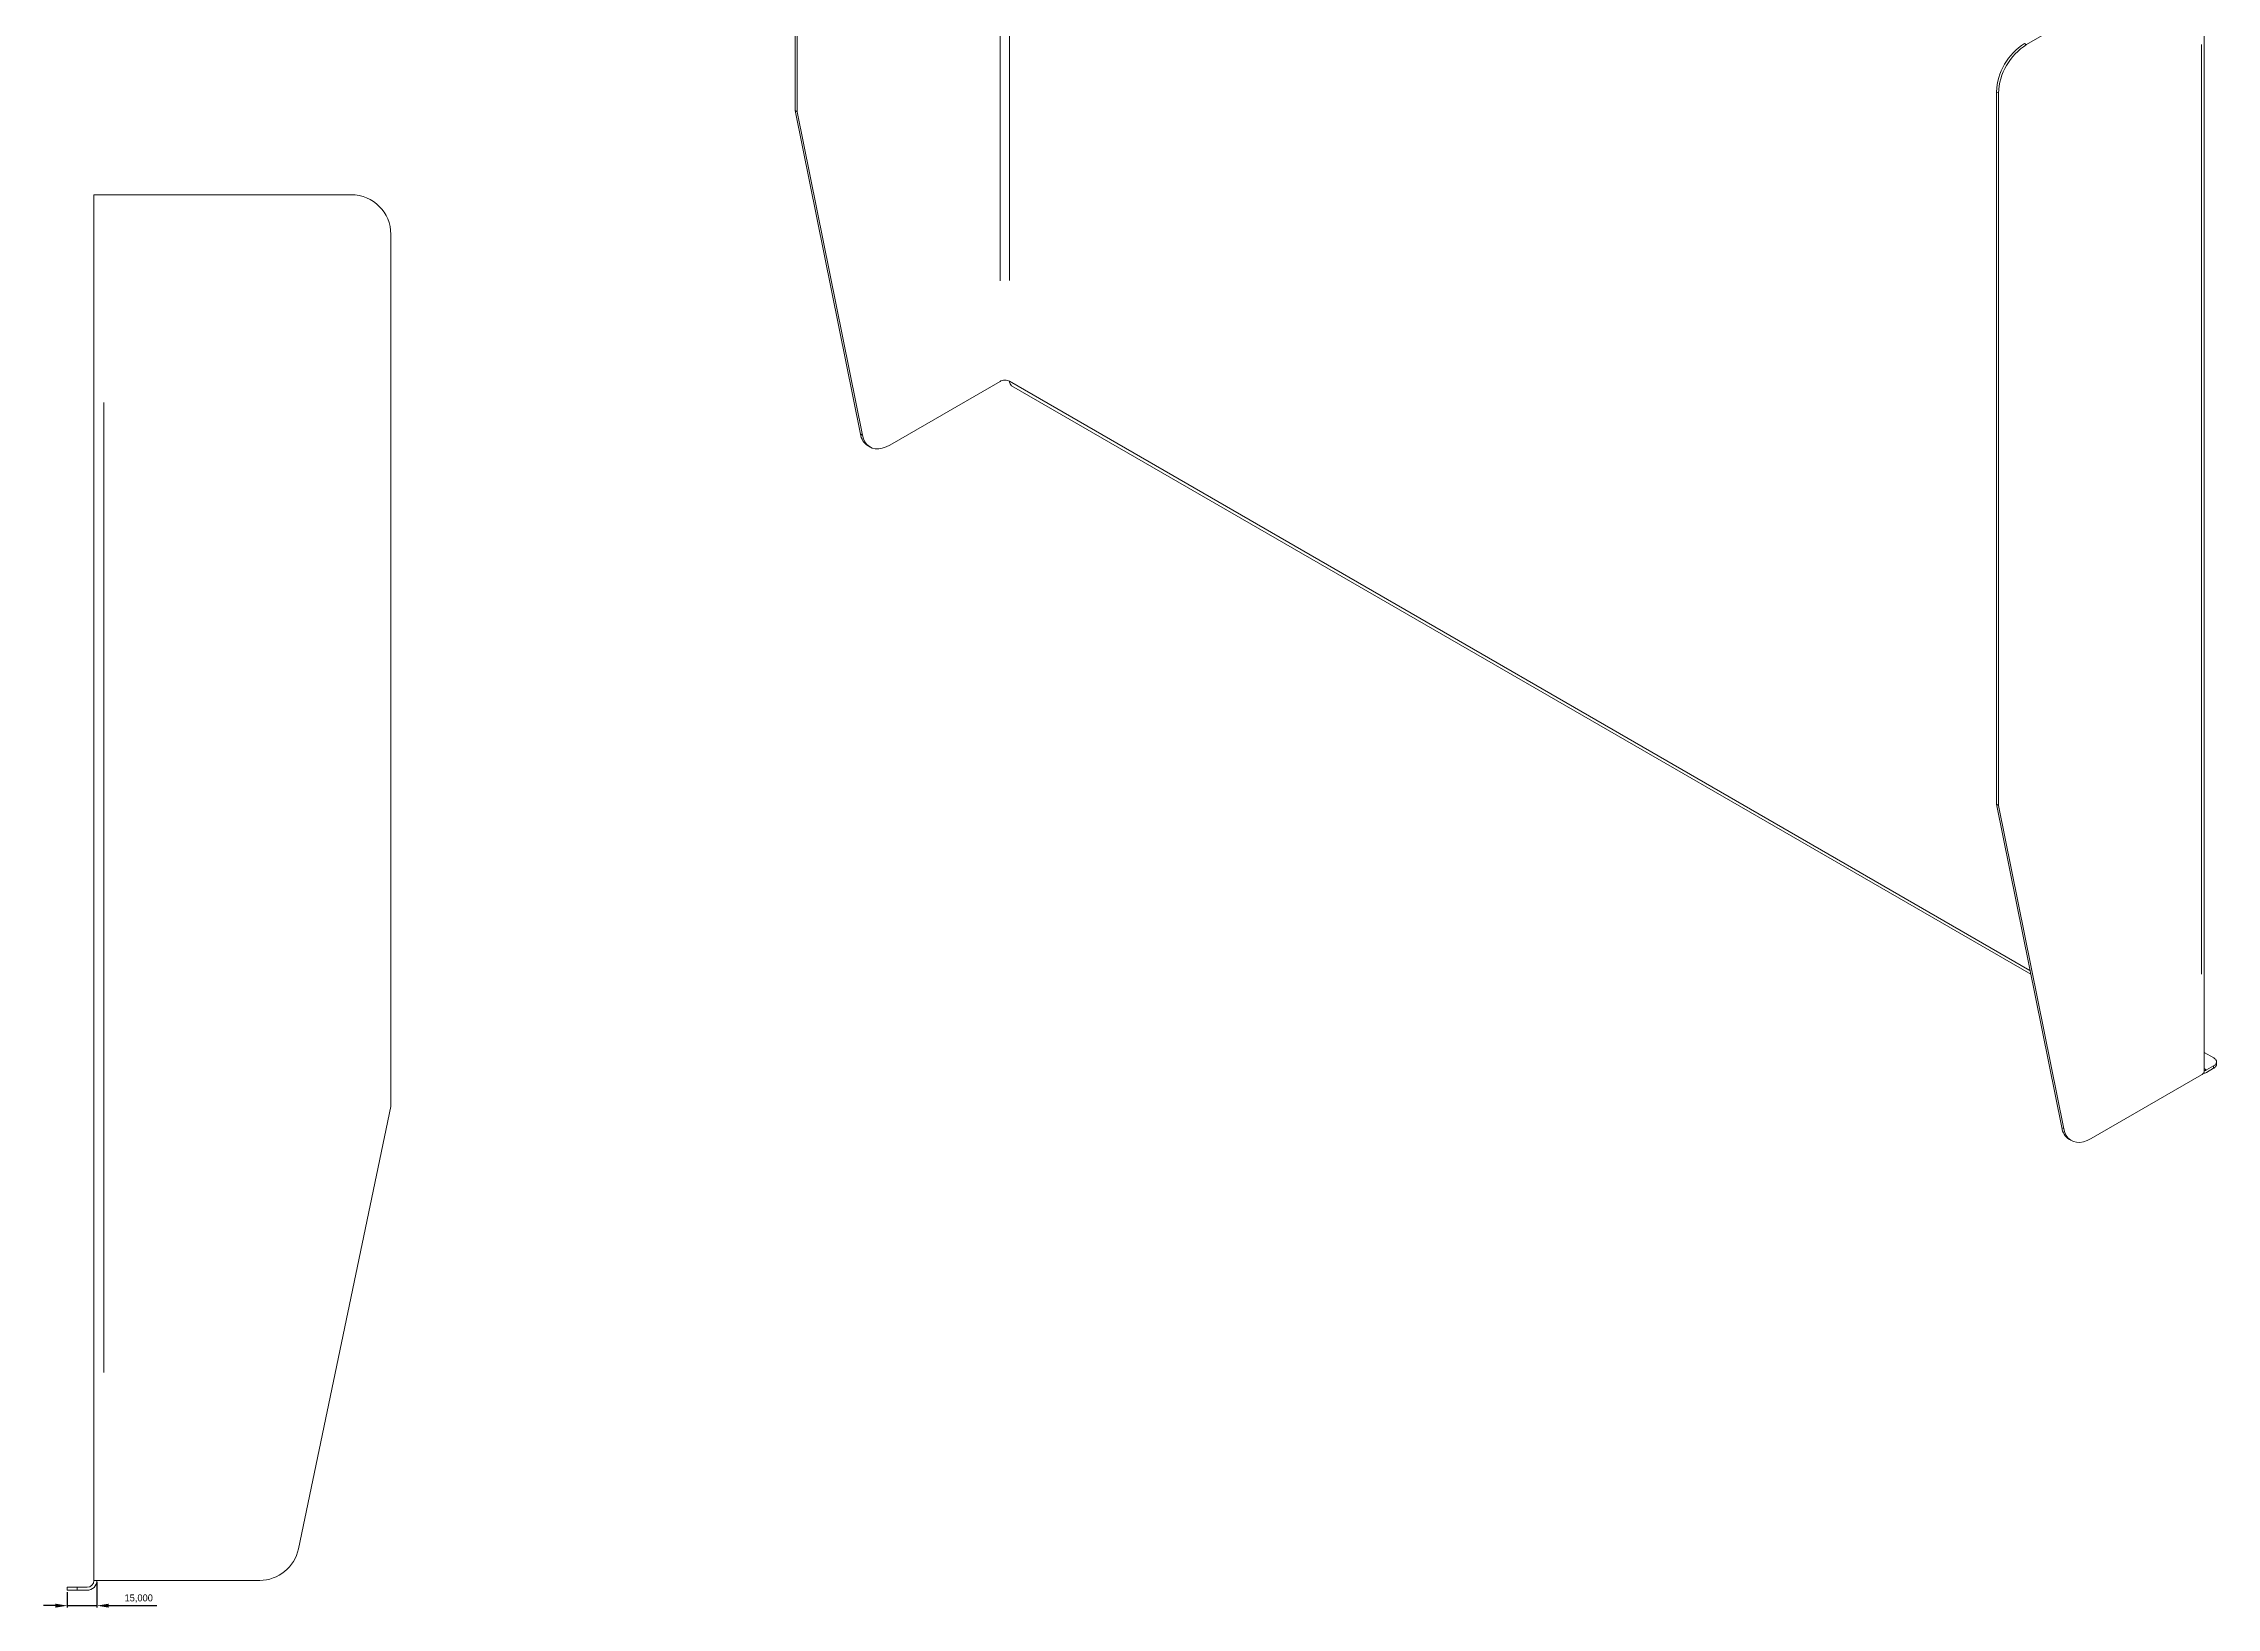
# Model space of a CAD drawing. Header units: millimetres. Extents: x 2480 to 5623, y 2143 to 3938.
# Drawn here: x 4525 to 5623, y 2615 to 3405 of the extents above; entities that cross this region are included whole.
import ezdxf

# ---------------------------------------------------------------- set-up
doc = ezdxf.new("R2010")
doc.units = ezdxf.units.MM
doc.header["$PDSIZE"] = -1
doc.dimstyles.new('ISO-25', dxfattribs={"dimtxt": 2.5, "dimasz": 2.5, "dimexe": 1.25, "dimexo": 0.625, "dimtad": 1, "dimtxsty": 'Standard', "dimcen": 2.5, "dimadec": 0, "dimazin": 0, "dimtfac": 1, "dimtmove": 0, "dimatfit": 3, "dimfxl": 1, "dimarcsym": 0})

# ---------------------------------------------------------------- blocks, each defined once
blk = doc.blocks.new('*D1')
at = {"color": 0, "lineweight": -2}
for p, q in [((4552.5, 2627.8), (4552.5, 2615)), ((4531.5, 2616), (4525.5, 2616)), ((4537.5, 2622.8), (4537.5, 2615)), ((4537.5, 2616), (4552.5, 2616)), ((4558.5, 2616), (4582.7, 2616))]:
    blk.add_line(p, q, dxfattribs=at)
at = {"color": 0}
for points in [[(4531.5, 2617), (4531.5, 2615), (4537.5, 2616)], [(4558.5, 2617), (4558.5, 2615), (4552.5, 2616)]]:
    blk.add_solid(points, dxfattribs=at)
at = {"layer": 'Defpoints', "color": 0}
for p in [(4552.5, 2628.8), (4537.5, 2623.8), (4552.5, 2616)]:
    blk.add_point(p, dxfattribs=at)
at = {"color": 0, "insert": (4573.6, 2619.6), "char_height": 3.5, "attachment_point": 5}
blk.add_mtext('15,000', dxfattribs=at)

msp = doc.modelspace()

# ---------------------------------------------------------------- linework, layer by layer
at = {"color": 8, "linetype": 'Continuous', "lineweight": 15}
for p, q in [((5008.7822, 3285.3908), (5008.7822, 3755.1673)), ((5013.6215, 3285.4546), (5013.6215, 3755.2311)), ((5526.4756, 3405.1593), (5527.2267, 3404.7257)), ((5615.7461, 3404.7745), (5615.7461, 2934.998)), ((5513.0845, 3380.2308), (5512.3334, 3380.6644)), ((4555.9804, 3223.7909), (4555.9804, 2733.7909)), ((4938.3787, 3207.856), (4939.1298, 3207.4224)), ((5621.9144, 2888.5906), (5621.9144, 2887.5839)), ((5618.2339, 2886.7424), (5617.4031, 2887.222)), ((5545.3426, 2857.4632), (5546.0937, 2857.0296)), ((4542.4804, 2624.0159), (4542.4804, 2625.0659))]:
    msp.add_line(p, q, dxfattribs=at)
at = {"color": 7, "linetype": 'Continuous', "lineweight": 15}
for p, q in [((4905.2385, 3371.308), (4905.2385, 3731.1329)), ((4906.2517, 3730.5479), (4906.2517, 3370.7231)), ((5527.3578, 3404.65), (5615.7461, 3455.6755)), ((5617.2581, 2886.177), (5617.2581, 3457.7555)), ((4905.2385, 3371.308), (4906.2517, 3370.7231)), ((4938.2476, 3207.9316), (4905.2385, 3371.308)), ((4906.2517, 3370.7231), (4939.2609, 3207.3467)), ((5512.2023, 3020.9153), (5512.2023, 3380.7401)), ((5513.2156, 3380.1551), (5513.2156, 3020.3303)), ((4550.9804, 3328.7909), (4550.9804, 2628.7909)), ((4680.9804, 3328.7909), (4555.9804, 3328.7909)), ((4700.9804, 2868.1212), (4700.9804, 3308.7909)), ((4953.1041, 3202.3474), (5008.7822, 3234.4897)), ((5529.1703, 2936.9335), (5013.6215, 3234.5535)), ((5013.6215, 3234.5535), (5529.1703, 2936.9335)), ((5014.6572, 3232.2643), (5529.5571, 2935.0189)), ((4942.0916, 3201.9422), (4943.1049, 3201.3573)), ((5512.2023, 3020.9153), (5513.2156, 3020.3303)), ((5545.2115, 2857.5389), (5512.2023, 3020.9153)), ((5513.2156, 3020.3303), (5546.2248, 2856.9539)), ((5622.0267, 2892.7169), (5617.2581, 2895.4698)), ((5621.9144, 2888.6997), (5618.3789, 2886.6587)), ((5623.4124, 2889.5356), (5623.4124, 2890.7751)), ((5615.7461, 2884.0969), (5560.068, 2851.9546)), ((5618.3789, 2885.4339), (5621.9144, 2887.4749)), ((4654.2984, 2644.7004), (4700.9804, 2868.1212)), ((5549.0555, 2851.5494), (5550.0688, 2850.9645)), ((4537.4804, 2623.7909), (4537.4804, 2625.2909)), ((4547.4804, 2625.2909), (4542.4804, 2625.2909)), ((4555.9804, 2628.7909), (4634.7212, 2628.7909)), ((4542.4804, 2623.7909), (4547.4804, 2623.7909))]:
    msp.add_line(p, q, dxfattribs=at)
at = {"color": 7, "linetype": 'Continuous', "lineweight": 15, "flags": 128}
for points in [[(4939.2609, 3207.3467), (4939.7832, 3205.5043), (4940.5532, 3203.9069), (4941.5566, 3202.5842), (4942.7748, 3201.5608), (4944.1852, 3200.8558), (4945.7614, 3200.4823), (4947.4741, 3200.4472), (4949.2916, 3200.7511), (4951.1799, 3201.3885), (4953.1041, 3202.3474)], [(5546.2248, 2856.9539), (5546.7471, 2855.1115), (5547.5171, 2853.5141), (5548.5205, 2852.1914), (5549.7387, 2851.168), (5551.149, 2850.463), (5552.7252, 2850.0895), (5554.438, 2850.0544), (5556.2554, 2850.3583), (5558.1438, 2850.9957), (5560.068, 2851.9546)]]:
    msp.add_lwpolyline(points, dxfattribs=at)
at = {"color": 7, "linetype": 'Continuous', "lineweight": 15}
for centre, radius, start, end in [((5542.7876, 3379.4116), 30.6141, 122.487129, 177.5128714), ((5543.8011, 3378.8265), 30.6144, 122.4873456, 177.5126543), ((4680.9804, 3308.7909), 20, 0, 90), ((5016.0715, 3234.2831), 2.4649, 173.7011525, 234.9866671), ((4946.6872, 3209.1199), 8.5229, 188.0145827, 237.3700982), ((5616.724, 2888.0389), 3.0862, 270.3863547, 302.4253819), ((5617.2199, 2888.4836), 2.1619, 270.4746701, 302.4180939), ((5553.6511, 2858.7272), 8.5229, 188.0145819, 237.3700991), ((4634.7212, 2648.7909), 20, 270, 348.198286), ((4547.4804, 2628.7909), 5, 270, 0), ((4547.4804, 2628.7909), 3.5, 270, 0)]:
    msp.add_arc(centre, radius, start, end, dxfattribs=at)
for points, knots in [([(4555.9804, 3328.7909), (4555.3912, 3328.7909), (4554.7555, 3328.7909), (4553.8322, 3328.7909), (4553.5302, 3328.7909), (4552.9586, 3328.7909), (4552.689, 3328.7909), (4552.2008, 3328.7909), (4551.9823, 3328.7909), (4551.6086, 3328.7909), (4551.4533, 3328.7909), (4551.0878, 3328.7909), (4550.9804, 3328.7909), (4550.9804, 3328.7909)], [0, 0, 0, 0, 0.25, 0.25, 0.375, 0.375, 0.5, 0.5, 0.625, 0.625, 0.75, 0.75, 1, 1, 1, 1]), ([(5013.6215, 3234.5535), (5013.3428, 3234.7144), (5012.989, 3234.8572), (5012.1657, 3235.054), (5011.6972, 3235.1064), (5010.7523, 3235.094), (5010.2791, 3235.0292), (5009.4394, 3234.8104), (5009.0739, 3234.6581), (5008.7822, 3234.4897)], [0, 0, 0, 0, 0.25, 0.25, 0.5, 0.5, 0.75, 0.75, 1, 1, 1, 1]), ([(5621.9144, 2888.6997), (5622.3701, 2888.9627), (5622.7395, 2889.2754), (5623.2522, 2889.9576), (5623.3955, 2890.3273), (5623.4265, 2891.071), (5623.3141, 2891.444), (5622.8421, 2892.1359), (5622.4824, 2892.4538), (5622.0267, 2892.7169)], [0, 0, 0, 0, 0.25, 0.25, 0.5, 0.5, 0.75, 0.75, 1, 1, 1, 1]), ([(5623.4106, 2889.5429), (5623.4112, 2889.5323), (5623.4139, 2889.4852), (5623.4068, 2889.4016), (5623.3906, 2889.2558), (5623.3581, 2889.1107), (5623.3121, 2888.967), (5623.2565, 2888.8244), (5623.187, 2888.6837), (5623.104, 2888.5456), (5623.0121, 2888.4095), (5622.907, 2888.2763), (5622.7894, 2888.1469), (5622.6951, 2888.0518), (5622.5612, 2887.9278), (5622.4155, 2887.8081), (5622.2586, 2887.6934), (5622.1076, 2887.5903), (5621.989, 2887.5195), (5621.9144, 2887.4749)], [0, 0, 0, 0, 0.013824249, 0.061463839, 0.109103362, 0.204434475, 0.252073811, 0.299713088, 0.395042308, 0.442681425, 0.490320494, 0.585648177, 0.633287124, 0.680926039, 0.728564924, 0.823891339, 0.871530162, 0.919168972, 1, 1, 1, 1]), ([(5617.1998, 2886.1786), (5617.2012, 2885.9802), (5617.205, 2885.4633), (5616.6747, 2884.7257), (5616.0322, 2884.2906), (5615.7461, 2884.0969)], [0, 0, 0, 0, 0.256901662, 0.669110261, 1, 1, 1, 1]), ([(4537.4804, 2625.2909), (4537.4804, 2625.2909), (4537.6159, 2625.2909), (4538.1286, 2625.2909), (4538.5065, 2625.2909), (4539.4394, 2625.2909), (4539.9935, 2625.2909), (4541.1917, 2625.2909), (4541.836, 2625.2909), (4542.4804, 2625.2909)], [0, 0, 0, 0, 0.25, 0.25, 0.5, 0.5, 0.75, 0.75, 1, 1, 1, 1]), ([(4550.9804, 2628.7909), (4550.9804, 2628.7909), (4551.0878, 2628.7909), (4551.4533, 2628.7909), (4551.6086, 2628.7909), (4551.9823, 2628.7909), (4552.2008, 2628.7909), (4552.689, 2628.7909), (4552.9586, 2628.7909), (4553.5302, 2628.7909), (4553.8322, 2628.7909), (4554.7555, 2628.7909), (4555.3912, 2628.7909), (4555.9804, 2628.7909)], [0, 0, 0, 0, 0.25, 0.25, 0.375, 0.375, 0.5, 0.5, 0.625, 0.625, 0.75, 0.75, 1, 1, 1, 1]), ([(4542.4804, 2623.7909), (4541.836, 2623.7909), (4541.1917, 2623.7909), (4539.9936, 2623.7909), (4539.4395, 2623.7909), (4538.5066, 2623.7909), (4538.1292, 2623.7909), (4537.6155, 2623.7909), (4537.4804, 2623.7909), (4537.4804, 2623.7909)], [0, 0, 0, 0, 0.25, 0.25, 0.5, 0.5, 0.75, 0.75, 1, 1, 1, 1])]:
    msp.add_open_spline(points, degree=3, knots=knots, dxfattribs=at)

# ---------------------------------------------------------------- dimensions: what is measured, and where the dimension line sits
dim = msp.add_linear_dim(base=(4552.4804, 2616.0495), p1=(4537.4804, 2623.7909), p2=(4552.4804, 2628.7909), dimstyle='ISO-25', override={"dimtxt": 3.5, "dimasz": 6, "dimexe": 1, "dimexo": 1, "dimgap": 1.524, "dimtih": 1, "dimtoh": 1, "dimdec": 3, "dimzin": 0, "dimadec": 2, "dimtdec": 3, "dimtzin": 0})
dim.commit()
dim.dimension.update_dxf_attribs({"geometry": '*D1', "text_midpoint": (4573.5878, 2619.6151)})

doc.saveas('drawing.dxf')
